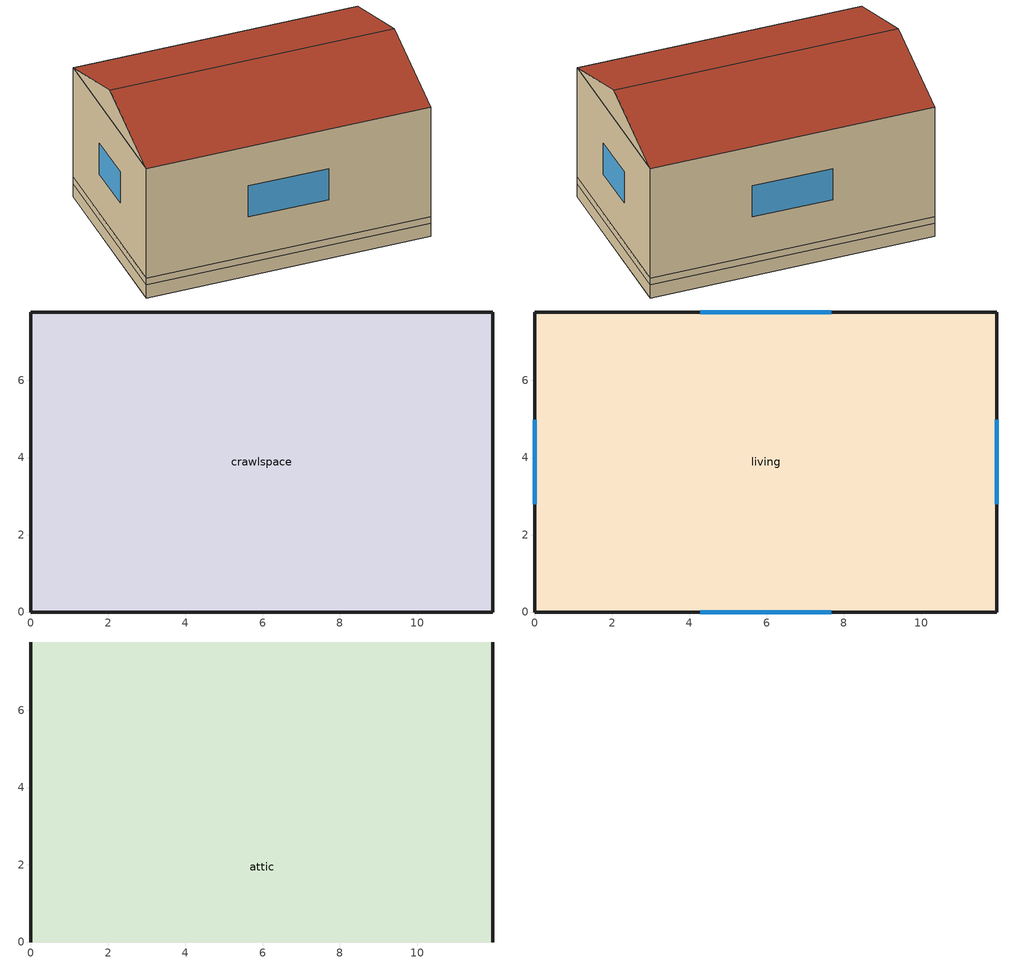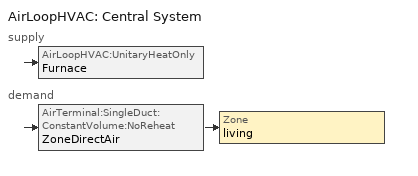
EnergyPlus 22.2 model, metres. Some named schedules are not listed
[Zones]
crawlspace
 floor foundation (Slab Construction): 0,0 0,7.77 11.96,7.77 11.96,0 z-0.61
 wall outside (foundation wall construction): 0,0 11.96,0 11.96,7.77 0,7.77 0,0 z0:0.3
 wall foundation (foundation wall construction): 0,0 11.96,0 11.96,7.77 0,7.77 0,0 z-0.61:0
living
 floor to crawlspace (main floor construction): 0,0 0,7.77 11.96,7.77 11.96,0 z0.3
 wall outside (ag wall construction): 0,0 11.96,0 11.96,7.77 0,7.77 0,0 z0.3:5.43
 window (Exterior Window): 4.29,0 7.67,0 / 7.67,7.77 4.29,7.77 / 11.96,2.79 11.96,4.98 / 0,4.98 0,2.79 z2.14:3.59
 ceiling to attic (ceiling construction): 0,0 11.96,0 11.96,7.77 0,7.77 z5.43
attic
 wall outside (ag wall construction): 11.96,0,5.43 11.96,7.77,5.43 11.96,3.89,6.72; 0,7.77,5.43 0,0,5.43 0,3.89,6.72
 roof outside (roof construction): 0,0,5.43 11.96,0,5.43 11.96,3.89,6.72 0,3.89,6.72; 11.96,7.77,5.43 0,7.77,5.43 0,3.89,6.72 11.96,3.89,6.72
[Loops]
AirLoopHVAC 'Central System'
 supply: AirLoopHVAC:UnitaryHeatOnly 'Furnace'
 demand: AirTerminal:SingleDuct:ConstantVolume:NoReheat 'ZoneDirectAir' > Zone 'living'
[Building]
SF-HZ1-Average Double Story Crawl-0.15-6-0.5-0.7-12-R11-R13-R30: North Axis {deg}=0; Terrain=Suburbs; Loads Convergence Tolerance Value, Note: originally 0.04=0.05; Temperature Convergence Tolerance Value {deltaC}=0.05; Solar Distribution=FullInteriorAndExteriorWithReflections; Maximum Number of Warmup Days=25; Minimum Number of Warmup Days=3
[SizingPeriod:WeatherFileConditionType]
Name | Period Selection
Extreme_Winter | WinterExtreme
Extreme_Summer | SummerExtreme
[Site:WaterMainsTemperature]
Calculation method=CorrelationFromWeatherFile
[Material]
syn_stucco: MediumSmooth, 0.003048, 8.65E-02, 400, 878.64
sheathing_consol_layer: Rough, 0.0127, 0.0940184, 685.008, 1172.332
OSB_7/16in: MediumSmooth, 0.0111125, 0.1163, 544.627, 1213.36
2x4_16inOC_w_R11_Cavity: Smooth, 0.0889, 0.0603344, 126.145, 1556.29, 0.9, 0.7, 0.7
Rafters_w_R30_Insulation: Rough, 0.284817, 0.0617176, 41.9286, 776.251
Joists_w_R13_Insulation: Rough, 0.0889, 0.0464768, 55.074, 916.9311
Drywall_1/2in: MediumSmooth, 0.0127, 0.16009, 800.923, 1087.84
Asphalt_shingle: MediumRough, 0.00633985, 0.08186, 1121.29, 1255.2, 0.85
Plywood_3/4in: Rough, 0.01905, 0.115458, 544.68, 674.54, 0.9, 0.7, 0.7
Carpet_n_pad: MediumSmooth, 0.0254001, 0.0601314, 32.0369, 836.8, 0.9, 0.7, 0.7
OSB_1/2in: MediumSmooth, 0.0127, 0.1163, 544.627, 1213.36, 0.9, 0.7, 0.7
Slab Material: MediumRough, 0.1524, 1.8, 2400, 750, 0.9, 0.65, 0.65
Concrete-8in: Rough, 0.2032, 1.31141, 2242.8, 837.4, 0.9
Basement Wall Material: MediumRough, 0.3, 1.802, 2243, 837, 0.9, 0.65, 0.65
[WindowMaterial:SimpleGlazingSystem]
Glass: 2.83723, 0.7, 0.88
[WindowMaterial:Shade]
SHADE ROLL - LIGHT OPAQUE: Solar Transmittance=0.05; Solar Reflectance=0.5; Visible Transmittance=0.05; Visible Reflectance=0.8; Infrared Hemispherical Emissivity=0.9; Infrared Transmittance=0; Thickness {m}=0.003; Conductivity {W/m-K}=0.1; Shade to Glass Distance {m}=0.05; Top Opening Multiplier=1; Bottom Opening Multiplier=1; Left-Side Opening Multiplier=0; Right-Side Opening Multiplier=0; Airflow Permeability=0
[Construction]
Exterior Window: Glass
window_w_blinds: Glass, SHADE ROLL - LIGHT OPAQUE
ag wall construction: syn_stucco, sheathing_consol_layer, OSB_7/16in, 2x4_16inOC_w_R11_Cavity, Drywall_1/2in
ceiling construction: Rafters_w_R30_Insulation, Drywall_1/2in
roof construction: Asphalt_shingle, OSB_1/2in
main floor construction: Joists_w_R13_Insulation, Plywood_3/4in, Carpet_n_pad
foundation wall construction: Basement Wall Material
Slab Construction: Slab Material
GrndFootingWall: Concrete-8in
[AvailabilityManager:Scheduled]
System availability: Schedule=always_avail
[WindowShadingControl]
Shades: Zone=living; Shading Type - was InteriorBlind=InteriorShade; Construction with Shading=window_w_blinds; Shading Control Type - was OnIfHighSolarOnWindow=OnIfHighSolarOnWindow; Setpoint {W/m2, W or deg C} 20=50; Shading Control Is Scheduled - was Yes=No; Glare Control Is Active=No; Multiple Surface Control Type=Sequential; Fenestration Surface 1=window_floor1_front; Fenestration Surface 2=window_floor1_back; Fenestration Surface 3=window_floor1_right; Fenestration Surface 4=window_floor1_left
[ElectricEquipment]
electric_mels1: Zone or ZoneList=living; Schedule=MiscElecPlugLoad; Design Level Calculation Method=EquipmentLevel; Design Level {W}=2045; Fraction Latent=0.06; Fraction Radiant=0.69; Fraction Lost=0.25
[GasEquipment]
gas_mels1: living, MiscGasPlugLoad, EquipmentLevel, 0, , , 0.06, 0.69, 0.25, , gas_mels
[People]
people_unit1: Zone or ZoneList=living; Number of People Schedule=Occupancy; Number of People Calculation Method=People; Number of People=2.5; Fraction Radiant=0; Sensible Heat Fraction=autocalculate; Activity Level Schedule=activity_sch; Enable ASHRAE 55 Comfort Warnings=No; Mean Radiant Temperature Calculation Type=ZoneAveraged
[Lights]
Interior Lights: Zone or ZoneList=living; Schedule=InteriorLightingHE; Design Level Calculation Method=Watts/Area; Watts per Zone Floor Area {W/m2}=0; Return Air Fraction=0; Fraction Radiant=0.6; Fraction Visible=0.2; Fraction Replaceable=0
[Exterior:Lights]
Exterior Lights: Schedule=ExteriorLighting; Design Level {W}=0
[SurfaceProperty:ExposedFoundationPerimeter]
floor_foundation: Exposed Perimeter Calculation Method=BySegment; Surface Segment 1 Exposed=Yes; Surface Segment 2 Exposed=Yes; Surface Segment 3 Exposed=Yes; Surface Segment 4 Exposed=Yes
[Foundation:Kiva:Settings]
Soil Conductivity {W/m-K}=1.8; Soil Density {kg/m3}=1842.3; Soil Specific Heat {J/kg-K}=418.7; Ground Solar Absorptivity=0.9; Ground Thermal Absorptivity=0.9; Ground Surface Roughness {m}=0.03; Far-Field Width {m}=40; Deep-Ground Boundary Condition=ZeroFlux; Deep-Ground Depth {m}=40; Minimum Cell Dimension {m}=0.02; Maximum Cell Growth Coefficient=1.5; Simulation Timestep=Hourly
[Foundation:Kiva]
Kiva Foundation: Interior Horizontal Insulation Depth {m}=0; Wall Height Above Grade {m}=0.152393; Wall Depth Below Slab {m}=0.304785; Footing Wall Construction=GrndFootingWall
[Shading:Overhang] Height above Window or Door {m}=0.3; Tilt Angle from Window/Door {deg}=90; Left extension from Window/Door Width {m}=0; Right extension from Window/Door Width {m}=0
Name | Window or Door | Depth {m} 0.3 | Depth {m}
overhang_window_floor1_front | window_floor1_front | 0.3
overhang_window_floor1_back | window_floor1_back |  | 0.3
overhang_window_floor1_right | window_floor1_right |  | 0.3
overhang_window_floor1_left | window_floor1_left |  | 0.3
[Zone] Multiplier=1
living; attic; crawlspace
[Sizing:System]
Central System: Type of Load to Size On=Sensible; Design Outdoor Air Flow Rate {m3/s}=autosize; Central Heating Maximum System Air Flow Ratio=1; Preheat Design Temperature {C}=7; Preheat Design Humidity Ratio {kgWater/kgDryAir}=0.008; Precool Design Temperature {C}=11; Precool Design Humidity Ratio {kgWater/kgDryAir}=0.008; Central Cooling Design Supply Air Temperature {C}=12; Central Heating Design Supply Air Temperature {C}=50; Tpye of Zone Sum to Use=NonCoincident; 100% Outdoor Air in Cooling=No; 100% Outdoor Air in Heating=No; Central Cooling Design Supply Air Humidity Ratio {kgWater/kgDryAir}=0.008; Central Heating Design Supply Air Humidity Ratio {kgWater/kgDryAir}=0.008; Cooling Supply Air Flow Rate Method=DesignDay; Heating Supply Air Flow Rate Method=DesignDay; Zone Maximum Outdoor Air Fraction=1; Cooling Design Capacity Method=CoolingDesignCapacity; Cooling Design Capacity {W}=autosize; Heating Design Capacity Method=HeatingDesignCapacity; Heating Design Capacity {W}=autosize; Central Cooling Capacity Control Method=OnOff
[AirLoopHVAC]
Central System: Design Supply Air Flow Rate {m3/s}=autosize
[Zone equipment]
living: ZoneDirectAir
[AirLoopHVAC:UnitaryHeatOnly]
Furnace: Availability Schedule=always_avail; Supply Air Fan Operating Mode Schedule=fan_cycle; Maximum Supply Air Temperature {C} (Assume 120 deg. F per BEopt)=48.89; Supply Air Flow Rate During Heating Operation {m3/s}=Autosize; Controlling Zone or Thermostat Location=living; Supply Fan=Fan; Fan Placement=BlowThrough; Heating Coil Object Type (e.g. Coil:Heating:electric)=Coil:Heating:Electric; Heating Coil=Heating_Resistance_Main
[AirTerminal:SingleDuct:ConstantVolume:NoReheat]
ZoneDirectAir: Availability Schedule=always_avail; Maximum Air Flow Rate {m3/s}=Autosize
[Coil:Heating:Electric]
Heating_Resistance_Main: Availability Schedule=heating_avail; Efficiency=1; Nominal Capacity {W}=Autosize
[Fan:OnOff]
Fan: Availability Schedule=always_avail; Fan Total Efficiency   #From the study from Dave... (assume lower of range from https://www.google.com/url?sa=t&rct=j&q=&esrc=s&source=web&cd=&cad=rja&uact=8&ved=2ahUKEwi126iPupL6AhXRKH0KHY1aCRQQFnoECAcQAQ&url=https%3A%2F%2Fsimulationresearch.lbl.gov%2Fdirpubs%2Fun_articleEP04.pdf&usg=AOvVaw3FeuE2aG3V_bDC2gq5wXwM)=0.35; Pressure Rise {Pa}   #based on 0.5W/cfm assuming 1200 cfm,motor eff = 0.65 @ 400cfm/ton and fan eff = 0.58...=125; Maximum Flow Rate {m3/s}=Autosize; Motor Efficiency   #From the study from Dave @ 400cfm/ton and back calculating for seer > 13...=0.65; Motor In Airstream Fraction=1
[ZoneControl:Thermostat]
Zone Thermostat: Zone or ZoneList=living; Control Type Schedule=zone_control_type; Control 1=thermostat_living Dual SP Control; Temperature Difference Between Cutout And Setpoint {deltaC}=0.000555556
[ThermostatSetpoint:DualSetpoint]
thermostat_living Dual SP Control: Heating Setpoint Temperature Schedule=heating_sch; Cooling Setpoint Temperature Schedule=cooling_sch
[Sizing:Zone]
living: Zone Cooling Design Supply Air Temperature Input Method=SupplyAirTemperature; Zone Cooling Design Supply Air Temperature {C}=12; Zone Heating Design Supply Air Temperature Input Method=SupplyAirTemperature; Zone Heating Design Supply Air Temperature {C}=50; Zone Cooling Design Supply Air Humidity Ratio {kgWater/kgDryAir}=0.008; Zone Heating Design Supply Air Humidity Ratio {kgWater/kgDryAir}=0.008; Zone Heating Sizing Factor=1.75; Cooling Design Air Flow Method=DesignDay; Cooling Minimum Air Flow per Zone Floor Area {m3/s-m2}=0.000762; Heating Design Air Flow Method=DesignDay; Heating Maximum Air Flow per Zone Floor Area {m3/s-m2}=0.002032
[Schedule:Day:Hourly]
OccupancyDay: 1, 1, 1, 1, 1, 1, 1, 1, 1, 1, 1, 1, 1, 1, 1, 1, 1, 1, 1, 1, 1, 1, 1, 1
ExteriorLightingDay: 1, 1, 1, 1, 1, 1, 0, 0, 0, 0, 0, 0, 0, 0, 0, 0, 0, 0, 1, 1, 1, 1, 1, 1
LightingDay_EELighting: 0.06875, 0.06875, 0.06875, 0.06875, 0.20625, 0.429688, 0.48125, 0.429688, 0.189062, 0.128906, 0.128906, 0.128906, 0.128906, 0.128906, 0.128906, 0.223438, 0.48125, 0.670312, 0.902344, 1, 1, 0.75625, 0.421094, 0.171875
MiscElecPlugLoadDay; MiscGasPlugLoadDay: 0.60749, 0.559339, 0.552853, 0.545071, 0.524481, 0.585279, 0.676232, 0.718547, 0.60749, 0.517023, 0.529183, 0.529345, 0.520428, 0.538424, 0.568742, 0.600357, 0.710117, 0.862678, 0.936608, 0.966764, 1, 0.976654, 0.845169, 0.734436
[Schedule:Week:Compact]
OccupancyWeek: AllDays, OccupancyDay
LightingProfileWeek_EELighting: For: AllDays, LightingDay_EELighting
ExteriorLightingProfileWeek: For: AllDays, ExteriorLightingDay
MiscElecPlugLoadWeek: For: AllDays, MiscElecPlugLoadDay
MiscGasPlugLoadWeek: For: AllDays, MiscGasPlugLoadDay
[Schedule:Year]
Occupancy: OccupancyWeek, 1, 1, 12, 31
InteriorLightingHE: LightingProfileWeek_EELighting, 1, 1, 12, 31
ExteriorLighting: ExteriorLightingProfileWeek, 1, 1, 12, 31
MiscElecPlugLoad: MiscElecPlugLoadWeek, 1, 1, 12, 31
MiscGasPlugLoad: MiscGasPlugLoadWeek, 1, 1, 12, 31
[Schedule:Compact]
activity_sch: Through: 12/31, For: AllDays, Until: 24:00, 117.28
zone_control_type: Through: 12/31, For: AllDays, Until 24:00, 4
always_avail: Through: 12/31, For: AllDays, Until: 24:00, 1
heating_avail: Through: 6/15, For: AllDays, Until 24:00, 1, Through: 8/31, For: AllDays, Until 24:00, 1, Through: 12/31, For: AllDays, Until: 24:00, 1
fan_cycle: Through: 12/31, For: AllDays, Until: 24:00, 0
heating_sch: Through: 12/31, For: AllDays, Until: 24:00, 21.1114
cooling_sch: Through: 12/31, For: AllDays, Until: 24:00, 26.1114
[AirflowNetwork:SimulationControl]
House AirflowNetwork: AirflowNetwork Control=MultizoneWithDistribution; Wind Pressure Coefficient Type=SurfaceAverageCalculation; Building Type=LOWRISE; Maximum Number of Iterations=500; Relative Airflow Convergence Tolerance=0.001; Absolute Airflow Convergence Tolerance {kg/s}=0.00001; Convergence Acceleration Limit=0; Azimuth Angle of Long Axis of Building {deg}=0; Ratio of Building Width Along Short Axis to Width Along Long Axis=0.75; Allow Unsupported Zone Equipment=Yes
[AirflowNetwork:MultiZone:Zone]
Name | Ventilation Control Mode | Ventilation Control Zone Temperature Setpoint Schedule | Minimum Venting Open Factor | Indoor and Outdoor Temperature Difference Lower Limit For Maximum Venting Open Factor {deltaC} | Indoor and Outdoor Temperature Difference Upper Limit for Minimun Venting Open Factor {deltaC} | Indoor and Outdoor Enthalpy Difference Lower Limit For Maximum Venting Open Factor {deltaJ/kg} | Indoor and Outdoor Enthalpy Difference Upper Limit for Minimun Venting Open Factor {deltaJ/kg} | Venting Availability Schedule Name - can be "OccupantVentilatioControl" | Venting Availability Schedule | Indoor and Outdoor Temperature Difference Upper Limit for Minimun Venting Open Factor {{deltaC}} | Indoor and Outdoor Enthalpy Difference Upper Limit for Minimun Venting Open Factor {{deltaJ/kg}}
living | Temperature | WindowVentSched | 0.3 | 5 | 10 | 0 | 300000 | VentingAvailable
attic | Constant |  |  |  | 100 |  | 300000 |  | inf_sch
crawlspace | Constant |  |  |  |  |  |  |  | inf_sch | 100 | 300000
[AirflowNetwork:MultiZone:Surface:EffectiveLeakageArea] Discharge Coefficient=1; Reference Pressure Difference {Pa}=4; Air Mass Flow Exponent=0.65
ZoneLeak_FrontBackWall; ZoneLeak_LeftRightWall: Effective Leakage Area {m2}=0.014897
ZoneLeak_Ceiling: Effective Leakage Area {m2}=0.0595882
AtticVent: Effective Leakage Area {m2}	# modulated to yield 4.6 ach across the board...=0.0565179
CrawlVent: Effective Leakage Area {m2}	# dummy originally 0.37=0.155613
ZoneLeak_Floor: Effective Leakage Area {m2}=1e-05
[AirflowNetwork:MultiZone:Surface]
roof_front: Leakage Component=AtticVent; Window/Door Opening Factor, or Crack Factor=1; Ventilation Control Mode=Constant; Minimum Venting Open Factor=0; Indoor and Outdoor Temperature Difference Upper Limit for Minimun Venting Open Factor {deltaC}=100; Indoor and Outdoor Enthalpy Difference Upper Limit for Minimun Venting Open Factor {deltaJ/kg}=300000; Venting Availability Schedule=inf_sch
roof_back; roof_right; roof_left: Leakage Component=AtticVent; Window/Door Opening Factor, or Crack Factor=1; Ventilation Control Mode=Constant; Indoor and Outdoor Temperature Difference Upper Limit for Minimun Venting Open Factor {deltaC}=100; Indoor and Outdoor Enthalpy Difference Upper Limit for Minimun Venting Open Factor {deltaJ/kg}=300000; Venting Availability Schedule=inf_sch
ceiling: Leakage Component=ZoneLeak_Ceiling; Window/Door Opening Factor, or Crack Factor=1; Ventilation Control Mode=NoVent
wall_floor1_front; wall_floor1_back: Leakage Component=ZoneLeak_FrontBackWall; Window/Door Opening Factor, or Crack Factor=1; Ventilation Control Mode=NoVent
wall_floor1_left; wall_floor1_right: Leakage Component=ZoneLeak_LeftRightWall; Window/Door Opening Factor, or Crack Factor=1; Ventilation Control Mode=NoVent
window_floor1_front; window_floor1_back; window_floor1_right; window_floor1_left: Leakage Component=WiOpen1; Window/Door Opening Factor, or Crack Factor=0.5
bgwall_upper_front; bgwall_upper_back; bgwall_upper_left; bgwall_upper_right: Leakage Component=CrawlVent; Ventilation Control Mode=Constant; Venting Availability Schedule=inf_sch; Window/Door Opening Factor, or Crack Factor {}=1; Indoor and Outdoor Temperature Difference Upper Limit for Minimun Venting Open Factor {{deltaC}}=100; Indoor and Outdoor Enthalpy Difference Upper Limit for Minimun Venting Open Factor {{deltaJ/kg}}=300000
floor_main: Leakage Component=ZoneLeak_Floor; Ventilation Control Mode=NoVent; Window/Door Opening Factor, or Crack Factor {}=1
[AirflowNetwork:MultiZone:Component:DetailedOpening]
WiOpen1: Air Mass Flow Coefficient When Opening is Closed {kg/s-m}=0.001; Air Mass Flow Exponent When Opening is Closed=0.667; Type of Rectangular Large Vertical Opening (LVO)=NonPivoted; Extra Crack Length or Height of Pivoting Axis {m}=0; Number of Sets of Opening Factor Data=2; Opening Factor 1=0; Discharge Coefficient for Opening Factor 1=0.5; Width Factor for Opening Factor 1=0; Height Factor for Opening Factor 1=1; Start Height Factor for Opening Factor 1=0; Opening Factor 2=1; Discharge Coefficient for Opening Factor 2=0.6; Width Factor for Opening Factor 2=1; Height Factor for Opening Factor 2=1; Start Height Factor for Opening Factor 2=0; Opening Factor 3=0; Discharge Coefficient for Opening Factor 3=0; Width Factor for Opening Factor 3=0; Height Factor for Opening Factor 3=0; Start Height Factor for Opening Factor 3=0; Opening Factor 4=0; Discharge Coefficient for Opening Factor 4=0; Width Factor for Opening Factor 4=0; Height Factor for Opening Factor 4=0; Start Height Factor for Opening Factor 4=0
[AirflowNetwork:Distribution:Node] Node Height {m}=3
Name | Component Object Type or Node Type
EquipmentInletNode; ZoneSupplyNode; ZoneSupplyRegisterNode ATInlet; ZoneSupplyRegisterNode; ZoneOutletNode; ZoneReturnNode; MainReturnNode; MainInletNode; HeatingInletNode; HeatingOutletNode | Other
SplitterNode | AirLoopHVAC:ZoneSplitter
MixerNode | AirLoopHVAC:ZoneMixer
[AirflowNetwork:Distribution:Linkage]
Name | Node 1 | Node 2 | Component | Thermal Zone
MainSupplyLink | EquipmentInletNode | SplitterNode | MainTrunk | crawlspace
ZoneSupplyLink | SplitterNode | ZoneSupplyNode | ZoneSupply | crawlspace
ZoneSupplyLeakLink | ZoneSupplyNode | attic | SupplyLeak
ZoneSupplyLink2 | ZoneSupplyNode | ZoneSupplyRegisterNode ATInlet | ZoneSupply | crawlspace
ZoneSupplyLink2 ATInlet | ZoneSupplyRegisterNode ATInlet | ZoneSupplyRegisterNode | ZoneSupplyLink2 ATInlet Duct | crawlspace
ZoneSupplyConnectionLink | ZoneSupplyRegisterNode | living | ZoneConnectionDuct
ZoneReturnConnectionLink | living | ZoneOutletNode | ZoneConnectionDuct
ZoneReturnLink1 | Zoneoutletnode | ZoneReturnNode | ZoneReturn | crawlspace
ZoneReturnLeakLink | crawlspace | ZoneReturnNode | ReturnLeak
ZoneReturnLink2 | ZoneReturnNode | MixerNode | ZoneReturn | crawlspace
MainReturnLink | MixerNode | MainReturnNode | MainReturn | crawlspace
SystemReturnLink | MainReturnNode | MainInletNode | AirLoopReturn
SupplyFanLink | MainInletNode | HeatingInletNode | Fan
HeatingCoilLink | HeatingInletNode | HeatingOutletNode | Heating_Resistance_Main
EquipmentAirLoopLink | HeatingOutletNode | EquipmentInletNode | AirLoopSupply
[AirflowNetwork:Distribution:Component:Duct] Overall Moisture Transmittance Coefficient from Air to Air {kg/m2}=1e-07
Name | Duct Length {m} | Hydraulic Diameter {m} | Cross Section Area {m2} | Surface Roughness {m} | Coefficient for Local Dynamic Loss Due to Fitting | Overall Heat Transmittance Coefficient (U-Factor) from Air to Air {W/m2-K} | OverallHeat Transmittance Coefficient (U-Factor) from Air to Air {W/m2-K}
MainTrunk | 2 | 0.591921 | 0.275216 | 0.0009 | 0.01 | 0.945744
ZoneSupply | 15 | 0.591921 | 0.275216 | 0.0009 | 10 | 0.945744
ZoneSupplyLink2 ATInlet Duct | 0.0001 | 0.591921 | 0.275216 | 0.0009 | 0 | 0.943
ZoneConnectionDuct; AirLoopSupply | 0.1 | 0.591921 | 0.275216 | 0.0001 | 0 |  | 0.943
ZoneReturn | 8 | 0.52943 | 0.220173 | 0.0009 | 9 | 0.945744
MainReturn | 1 | 0.52943 | 0.220173 | 0.0009 | 0.01 | 0.945744
AirLoopReturn | 0.1 | 0.52943 | 0.220173 | 0.0001 | 0 | 0.943
[AirflowNetwork:Distribution:Component:LeakageRatio] Maximum Flow Rate {m3/s}=0.56034; Reference Pressure Difference {Pa}=25; Air Mass Flow Exponent=0.65
Name | Effective Leakage Ratio
SupplyLeak | 0.19
ReturnLeak | 0.26
[AirflowNetwork:Distribution:Component:Coil]
Heating_Resistance_Main: Coil:Heating:electric, 0.1, 1
[AirflowNetwork:Distribution:Component:Fan]
Fan=Fan
